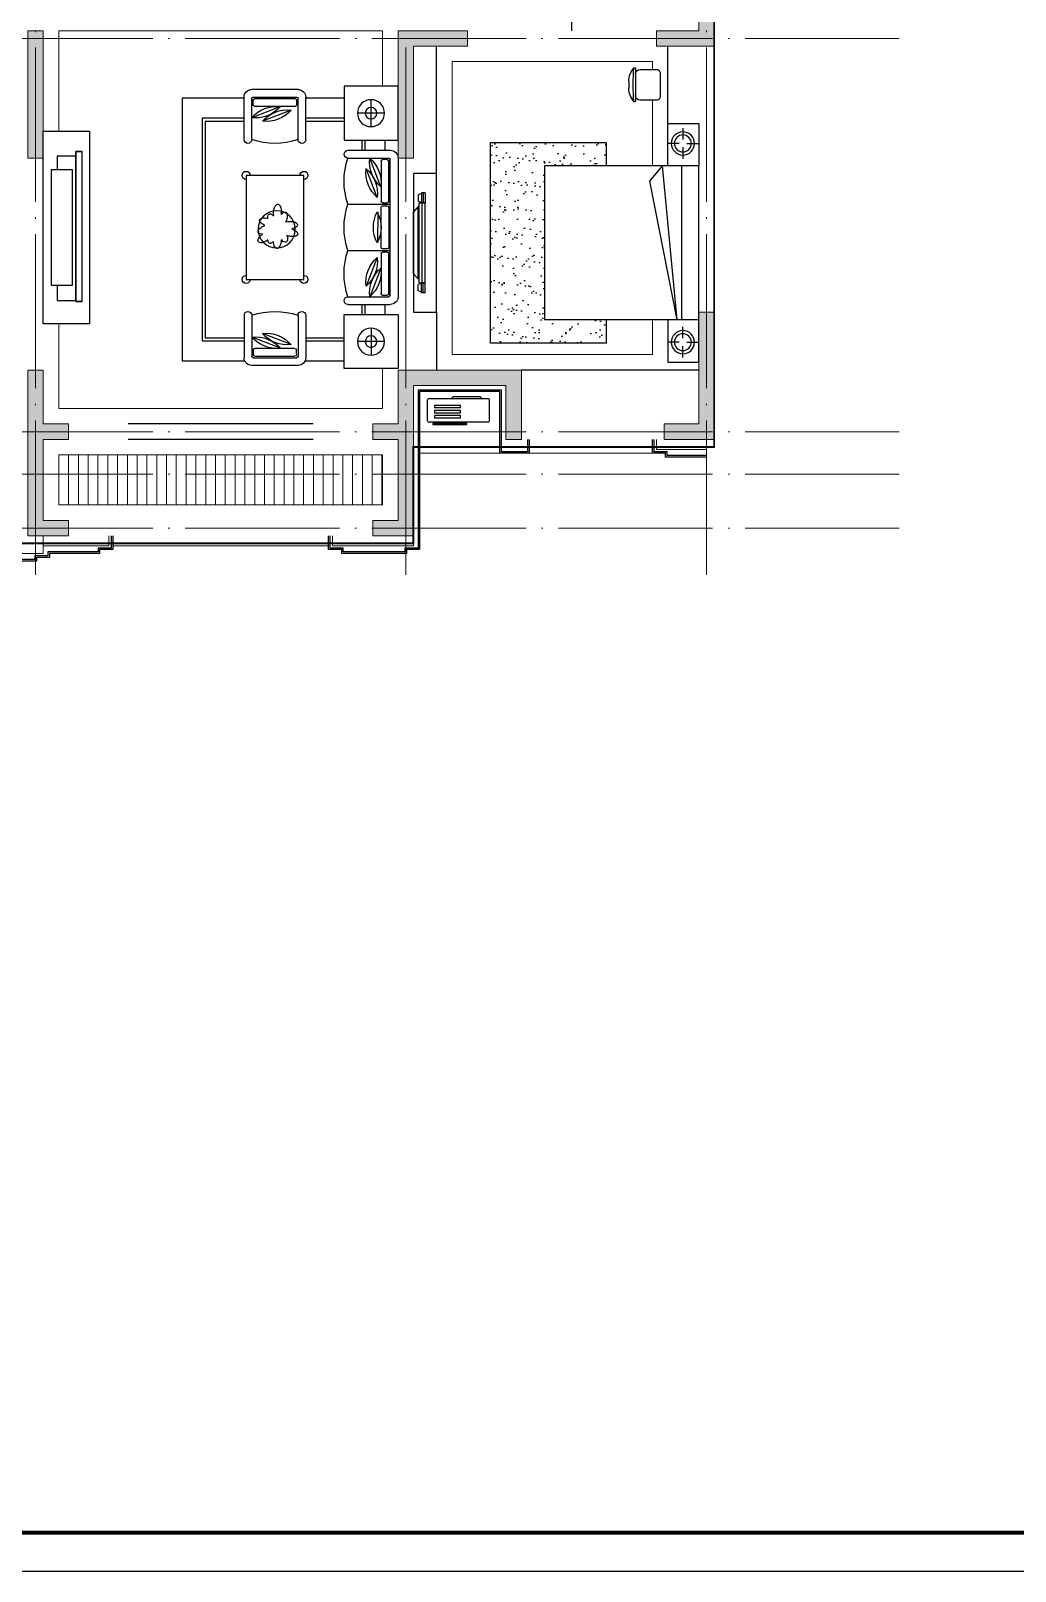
# Model space of a CAD drawing. Extents: x 1117549 to 1295333, y -232649 to -190649.
# Drawn here: x 1180737 to 1193503, y -232649 to -212667 of the extents above; entities that cross this region are included whole.
import ezdxf

# ---------------------------------------------------------------- set-up
doc = ezdxf.new("R2010")
doc.units = 0
doc.header["$LTSCALE"] = 1000
doc.header["$MEASUREMENT"] = 0
doc.linetypes.add('DASH', pattern=[0.35, 0.25, -0.1])
doc.linetypes.add('DOTE', pattern=[2.42, 2, -0.2, 0.02, -0.2])
doc.layers.get('0').update_dxf_attribs({"linetype": 'CONTINUOUS'})
for name, color, linetype, lineweight in [('A-c', 30, 'CONTINUOUS', 0), ('A-Sill', 135, 'CONTINUOUS', 0), ('dote', 252, 'DOTE', 0), ('hz', 254, 'CONTINUOUS', 0), ('PUB_HATCH', 8, 'CONTINUOUS', 0), ('砌块', 31, 'CONTINUOUS', 0), ('铺地', 147, 'CONTINUOUS', 0)]:
    doc.layers.add(name, color=color, linetype=linetype, lineweight=lineweight)
for name, color, linetype in [('A-Furniture', 252, 'CONTINUOUS'), ('A-Insulatinglayer', 11, 'CONTINUOUS'), ('A-Section', 2, 'CONTINUOUS'), ('A-Window', 183, 'CONTINUOUS'), ('PUB_TITLE', 4, 'CONTINUOUS'), ('图层1', 6, 'CONTINUOUS'), ('空调', 8, 'CONTINUOUS')]:
    doc.layers.add(name, color=color, linetype=linetype)

# ---------------------------------------------------------------- blocks, each defined once
blk = doc.blocks.new('euiop[]')
at = {"layer": 'hz', "linetype": 'ByBlock', "ltscale": 0.005}
blk.add_lwpolyline([(595058.55, 25742.64), (595058.55, 26153.14), (595606.95, 26153.14), (595606.95, 25742.64)], close=True, dxfattribs=at)
at = {"layer": 'PUB_TITLE', "color": 0}
blk.add_lwpolyline([(595640.55, 25737.64), (595640.55, 26158.14), (595046.05, 26158.14), (595046.05, 25737.64)], close=True, dxfattribs=at)
at = {"layer": 'PUB_TITLE', "color": 0, "const_width": 0.5}
blk.add_lwpolyline([(595635.55, 25742.64), (595635.55, 26153.14), (595058.55, 26153.14), (595058.55, 25742.64)], close=True, dxfattribs=at)
blk = doc.blocks.new('A-Living room-TV-b')
at = {"layer": 'A-Furniture', "color": 0, "linetype": 'ByBlock', "lineweight": -2}
for p, q in [((-150, 648), (-105, 648)), ((-150, 648), (-150, 518)), ((-126, 648), (-126, 518)), ((-105, 648), (-105, 640)), ((-105, 640), (-60, 623)), ((-105, 640), (-105, 525)), ((-60, 623), (-60, 542)), ((-150, 518), (-105, 518)), ((-75, 518), (-150, 518)), ((-150, -517), (-150, 518)), ((-113, -517), (-113, 518)), ((-105, 525), (-60, 542)), ((-105, 525), (-105, 518)), ((-75, 469), (-75, 518)), ((-75, 469), (-62, 469)), ((-75, -469), (-75, 469)), ((-62, 469), (0, 404)), ((-62, -469), (-62, 469)), ((0, -404), (0, 404)), ((-75, -517), (-150, -517)), ((-150, -517), (-105, -517)), ((-150, -647), (-150, -517)), ((-126, -647), (-126, -517)), ((-105, -525), (-105, -517)), ((-105, -525), (-60, -542)), ((-105, -640), (-105, -525)), ((-75, -469), (-62, -469)), ((-75, -517), (-75, -469)), ((-62, -469), (0, -404)), ((-60, -623), (-60, -542)), ((-150, -647), (-105, -647)), ((-105, -640), (-60, -623)), ((-105, -647), (-105, -640))]:
    blk.add_line(p, q, dxfattribs=at)
blk.add_lwpolyline([(-300, 900), (0, 900), (0, -900), (-300, -900)], close=True, dxfattribs=at)
blk = doc.blocks.new('A-Living room-Sofa-5e')
at = {"layer": 'A-Furniture', "color": 0, "linetype": 'ByBlock', "lineweight": -2}
for p, q in [((0, 1132), (0, 1832)), ((0, 1832), (700, 1832)), ((700, 1832), (700, 1132)), ((350, 1307), (350, 1657)), ((700, 1675), (1197, 1675)), ((1197, 1140), (1197, 1690)), ((1297, 1790), (1897, 1790)), ((1297, 1140), (1297, 1670)), ((1877, 1690), (1317, 1690)), ((1317, 1650), (1317, 1590)), ((1317, 1650), (1317, 1590)), ((1857, 1670), (1337, 1670)), ((1877, 1590), (1877, 1650)), ((1897, 1140), (1897, 1670)), ((1997, 1140), (1997, 1690)), ((1997, 1675), (2800, 1675)), ((2800, 1675), (2800, -1732)), ((175, 1482), (525, 1482)), ((700, 1415), (1197, 1415)), ((1337, 1570), (1857, 1570)), ((1386, 1521), (1759, 1377)), ((1524, 1567), (1897, 1423)), ((1997, 1415), (2540, 1415)), ((2540, 1415), (2540, -1472)), ((700, 1375), (1197, 1375)), ((1997, 1375), (2500, 1375)), ((2500, 1375), (2500, -1432)), ((700, 1132), (0, 1132)), ((650, 1000), (100, 1000)), ((166, 1000), (166, 1132)), ((426, 1000), (426, 1132)), ((466, 1000), (466, 1132)), ((0, 900), (0, -900)), ((100, -880), (100, 880)), ((650, 900), (120, 900)), ((120, 340), (120, 860)), ((140, 880), (200, 880)), ((220, 860), (220, 340)), ((223, 527), (367, 900)), ((269, 389), (413, 762)), ((1220, -675), (1220, 675)), ((1220, 675), (1970, 675)), ((1970, 675), (1970, -675)), ((650, 300), (100, 300)), ((120, 260), (120, -260)), ((200, 320), (140, 320)), ((200, 280), (140, 280)), ((220, -260), (220, 260)), ((261, -200), (259, 200)), ((650, -300), (100, -300)), ((120, -860), (120, -340)), ((140, -280), (200, -280)), ((140, -320), (200, -320)), ((220, -340), (220, -860)), ((269, -389), (413, -762)), ((223, -527), (367, -900)), ((1970, -675), (1220, -675)), ((650, -900), (120, -900)), ((200, -880), (140, -880)), ((0, -1132), (0, -1832)), ((700, -1132), (0, -1132)), ((650, -1000), (100, -1000)), ((166, -1132), (166, -1000)), ((426, -1132), (426, -1000)), ((466, -1132), (466, -1000)), ((700, -1832), (700, -1132)), ((1197, -1140), (1197, -1690)), ((1297, -1140), (1297, -1670)), ((1897, -1140), (1897, -1670)), ((1997, -1140), (1997, -1690)), ((350, -1307), (350, -1657)), ((1386, -1521), (1759, -1377)), ((175, -1482), (525, -1482)), ((1197, -1432), (700, -1432)), ((1197, -1472), (700, -1472)), ((1317, -1650), (1317, -1590)), ((1317, -1650), (1317, -1590)), ((1337, -1570), (1857, -1570)), ((1524, -1567), (1897, -1423)), ((1877, -1590), (1877, -1650)), ((2500, -1432), (1998, -1432)), ((2540, -1472), (1998, -1472)), ((1197, -1732), (700, -1732)), ((1297, -1790), (1897, -1790)), ((1877, -1690), (1317, -1690)), ((1857, -1670), (1337, -1670)), ((2800, -1732), (1997, -1732)), ((0, -1832), (700, -1832))]:
    blk.add_line(p, q, dxfattribs=at)
for centre, radius in [((350, 1482), 175), ((350, 1482), 75), ((1573, -25), 241), ((350, -1482), 175), ((350, -1482), 75)]:
    blk.add_circle(centre, radius, dxfattribs=at)
for centre, radius, start, end in [((1297, 1690), 100, 90, 180), ((1297, 1690), 100, 90, 180), ((1317, 1670), 20, 90, 180), ((1317, 1670), 20, 90, 180), ((1337, 1650), 20, 90, 180), ((1337, 1650), 20, 90, 180), ((1857, 1650), 20, 0, 90), ((1877, 1670), 20, 0, 90), ((1897, 1690), 100, 0, 90), ((1337, 1590), 20, 180, 270), ((1337, 1590), 20, 180, 270), ((1437, 1099), 425, 40.7733, 96.9183), ((1708, 1799), 425, 220.7733, 276.9183), ((1575, 1145), 425, 40.7733, 96.9183), ((1846, 1845), 425, 220.7733, 276.9183), ((1857, 1590), 20, 270, 0), ((100, 900), 100, 90, 180), ((650, 950), 50, 270, 90), ((1247, 1140), 50, 180, 360), ((1597, 2015), 925, 251.0754, 288.9246), ((1947, 1140), 50, 180, 360), ((120, 880), 20, 90, 180), ((140, 860), 20, 90, 180), ((200, 860), 20, 0, 90), ((645, 578), 425, 130.7733, 186.9183), ((-55, 849), 425, 310.7733, 6.9183), ((-225, 600), 925, 341.0754, 18.9246), ((691, 440), 425, 130.7733, 186.9183), ((-9, 711), 425, 310.7733, 6.9183), ((1220, 675), 52.2, 0, 270), ((1970, 675), 52.2, 270, 180), ((140, 340), 20, 180, 270), ((140, 260), 20, 90, 180), ((200, 340), 20, 270, 0), ((200, 260), 20, 0, 90), ((645, 3), 425, 152.3488, 208.4938), ((-105, -2), 425, 332.3488, 28.4938), ((-225, 0), 925, 341.0754, 18.9246), ((1727, 211), 214, 173.2218, 184.5184), ((1645, 221), 131, 158.7724, 173.2218), ((1592, 241), 74.4, 135.1778, 158.7724), ((1558, 275), 25.8, 94.5184, 135.1778), ((1558, 275), 25.8, 53.8591, 94.5184), ((1529, 236), 74.4, 30.2645, 53.8591), ((1480, 208), 131, 15.815, 30.2645), ((1400, 185), 214, 4.5184, 15.815), ((1400, 185), 214, 353.2218, 4.5184), ((1330, 31), 25.8, 136.7404, 177.3998), ((1330, 31), 25.8, 177.3998, 218.0592), ((1368, 61), 74.4, 218.0592, 241.6537), ((1365, -2), 74.4, 113.1459, 136.7404), ((1388, -54), 131, 98.6964, 113.1459), ((1400, -136), 214, 87.3998, 98.6964), ((1400, -136), 214, 76.1032, 87.3998), ((1510, 153), 74.4, 154.6036, 178.1981), ((1567, 151), 131, 178.1981, 192.6476), ((1648, 169), 214, 192.6476, 203.9442), ((1466, 174), 25.8, 113.9442, 154.6036), ((1648, 169), 214, 203.9442, 207.7385), ((1420, -56), 131, 73.1174, 76.1032), ((1466, 174), 25.8, 73.2848, 113.9442), ((1452, 127), 74.4, 49.6903, 73.2848), ((1415, 84), 131, 38.4015, 49.6903), ((1727, 211), 214, 184.5184, 192.2438), ((1701, 54), 131, 123.9626, 133.218), ((1482, 175), 131, 348.9136, 353.2218), ((1669, 102), 74.4, 100.3681, 123.9626), ((1660, 149), 25.8, 59.7087, 100.3681), ((1660, 149), 25.8, 19.0493, 59.7087), ((1614, 133), 74.4, 355.4548, 19.0493), ((1558, 138), 131, 350.4362, 355.4548), ((1746, -90), 214, 96.3274, 105.8535), ((1737, -7), 131, 81.8779, 96.3274), ((1646, 223), 214, 291.7123, 298.9206), ((1656, -178), 214, 67.974, 71.1489), ((1656, -178), 214, 56.6774, 67.974), ((1686, 151), 131, 298.9206, 313.3701), ((1745, 49), 74.4, 58.2834, 81.8779), ((1702, -109), 131, 42.2279, 56.6774), ((1725, 109), 74.4, 313.3701, 336.9646), ((1770, 90), 25.8, 17.624, 58.2834), ((1770, 90), 25.8, 336.9646, 17.624), ((1326, -84), 25.8, 154.2093, 194.8687), ((1326, -84), 25.8, 194.8687, 235.5281), ((1370, -105), 74.4, 130.6148, 154.2093), ((1354, -44), 74.4, 235.5281, 259.1226), ((1407, -148), 131, 116.1653, 130.6148), ((1395, 111), 131, 241.6537, 256.1032), ((1365, 12), 131, 259.1226, 273.5721), ((1444, -223), 214, 107.8886, 116.1653), ((1415, 192), 214, 256.1032, 260.0063), ((1359, 94), 214, 273.5721, 284.8687), ((1359, 94), 214, 284.8687, 292.5568), ((1562, -155), 131, 161.0053, 175.4548), ((1506, -151), 74.4, 175.4548, 199.0493), ((1460, -166), 25.8, 199.0493, 239.7087), ((1641, -182), 214, 158.4161, 161.0053), ((1460, -166), 25.8, 239.7087, 280.3681), ((1451, -119), 74.4, 280.3681, 327.0054), ((1727, -156), 214, 180.7028, 184.5184), ((1727, -156), 214, 184.5184, 195.815), ((1400, -182), 214, 353.2218, 359.5641), ((1670, -135), 74.4, 221.2505, 253.2848), ((1656, -182), 25.8, 293.9442, 334.6036), ((1612, -161), 74.4, 334.6036, 358.1981), ((1555, -159), 131, 358.1981, 359.8132), ((1822, 7), 214, 230.7942, 234.5111), ((1822, 7), 214, 234.5111, 245.8078), ((1788, -69), 131, 245.8078, 260.2572), ((1764, 44), 131, 266.3164, 273.7201), ((1631, -261), 214, 43.2145, 54.5111), ((1778, -125), 74.4, 260.2572, 283.8518), ((1768, -12), 74.4, 273.7201, 297.3146), ((1692, -204), 131, 28.7651, 43.2145), ((1790, -172), 25.8, 283.8518, 324.5111), ((1744, -71), 74.4, 18.6334, 42.2279), ((1790, -55), 25.8, 297.3146, 337.974), ((1742, -177), 74.4, 5.1705, 28.7651), ((1790, -172), 25.8, 324.5111, 5.1705), ((1790, -55), 25.8, 337.974, 18.6334), ((140, -260), 20, 180, 270), ((140, -340), 20, 90, 180), ((200, -260), 20, 270, 0), ((200, -340), 20, 0, 90), ((691, -440), 425, 173.0817, 229.2267), ((-9, -711), 425, 353.0817, 49.2267), ((-225, -600), 925, 341.0754, 18.9246), ((1648, -179), 131, 195.815, 210.2645), ((1598, -208), 74.4, 210.2645, 233.8591), ((1570, -247), 25.8, 233.8591, 274.5184), ((1570, -247), 25.8, 274.5184, 315.1778), ((1535, -213), 74.4, 315.1778, 338.7724), ((1482, -192), 131, 338.7724, 353.2218), ((1656, -182), 25.8, 253.2848, 293.9442), ((645, -578), 425, 173.0817, 229.2267), ((-55, -849), 425, 353.0817, 49.2267), ((1220, -675), 52.2, 90, 0), ((1970, -675), 52.2, 180, 90), ((100, -900), 100, 180, 270), ((120, -880), 20, 180, 270), ((140, -860), 20, 180, 270), ((200, -860), 20, 270, 0), ((650, -950), 50, 270, 90), ((1247, -1140), 50, 0, 180), ((1597, -2015), 925, 71.0754, 108.9246), ((1947, -1140), 50, 0, 180), ((1708, -1799), 425, 83.0817, 139.2267), ((1437, -1099), 425, 263.0817, 319.2267), ((1337, -1590), 20, 90, 180), ((1337, -1590), 20, 90, 180), ((1846, -1845), 425, 83.0817, 139.2267), ((1575, -1145), 425, 263.0817, 319.2267), ((1857, -1590), 20, 360, 90), ((1297, -1690), 100, 180, 270), ((1297, -1690), 100, 180, 270), ((1317, -1670), 20, 180, 270), ((1317, -1670), 20, 180, 270), ((1337, -1650), 20, 180, 270), ((1337, -1650), 20, 180, 270), ((1857, -1650), 20, 270, 360), ((1877, -1670), 20, 270, 360), ((1897, -1690), 100, 270, 360)]:
    blk.add_arc(centre, radius, start, end, dxfattribs=at)
blk = doc.blocks.new('A-Living room-TV-c')
at = {"layer": 'A-Furniture', "color": 0, "linetype": 'ByBlock', "lineweight": -2}
for p, q in [((-503, -960), (-503, 983)), ((-420, 983), (-503, 983)), ((-503, 983), (-420, 983)), ((-420, 983), (-420, -960)), ((-420, -960), (-420, 983)), ((-420, 923), (-179, 923)), ((-179, 923), (-179, 748)), ((-380, -748), (-380, 748)), ((-380, 748), (-101, 748)), ((-101, 748), (-101, -748)), ((-101, -748), (-380, -748)), ((-179, -748), (-179, -949)), ((-420, -960), (-503, -960)), ((-503, -960), (-420, -960)), ((-179, -949), (-420, -949))]:
    blk.add_line(p, q, dxfattribs=at)
blk.add_lwpolyline([(0, 1250), (-600, 1250), (-600, -1250), (0, -1250)], close=True, dxfattribs=at)
blk = doc.blocks.new('床01')
at = {"layer": 'A-Furniture'}
h = blk.add_hatch(dxfattribs=at)
h.set_pattern_fill('AR-SAND', color=256, scale=100, style=0)
h.set_pattern_definition([(37.5, (-562094.46, 6063.28), (-8.000156, 244.70662), [0, -193.04, 0, -215.9, 0, -206.375]), (7.5, (-562094.46, 6063.28), (224.76164, 358.41255), [0, -104.14, 0, -173.99, 0, -66.675]), (327.5, (-562250.67, 6063.28), (395.496185, 0.71859), [0, -63.5, 0, -228.6, 0, -298.45]), (317.5, (-562250.67, 6063.28), (381.77823, 111.46466), [0, -31.75, 0, -149.86, 0, -171.45])])
h.paths.add_polyline_path([(2000, -2550), (1200, -2550), (1200, -2850), (2700, -2850), (2700, -250), (1200, -250), (1200, -550), (2000, -550)])
for p, q in [((206, -61), (206, -211)), ((156, -261), (5, -261)), ((206, -311), (206, -461)), ((256, -261), (406, -261)), ((0, -550), (2000, -550)), ((0, -2550), (0, -550)), ((223, -550), (223, -2550)), ((279, -2550), (472, -551)), ((636, -750), (472, -551)), ((2000, -550), (2000, -2550)), ((279, -2550), (636, -750)), ((0, -2550), (2000, -2550)), ((206, -2789), (206, -2639)), ((156, -2839), (5, -2839)), ((206, -3039), (206, -2889)), ((256, -2839), (406, -2839))]:
    blk.add_line(p, q, dxfattribs=at)
for points in [[(0, -550), (400, -550), (400, 0), (0, 0)], [(0, -2550), (400, -2550), (400, -3100), (0, -3100)]]:
    blk.add_lwpolyline(points, close=True, dxfattribs=at)
blk.add_lwpolyline([(1200, -2550), (1200, -2850), (2700, -2850), (2700, -250), (1200, -250), (1200, -550)], dxfattribs=at)
for centre, radius in [((206, -261), 150), ((206, -261), 110), ((206, -2839), 150), ((206, -2839), 110)]:
    blk.add_circle(centre, radius, dxfattribs=at)
blk = doc.blocks.new('空调机')
at = {"layer": '空调', "color": 8}
for p, q in [((2416486, -275315), (2416486, -275325)), ((2416849, -275305), (2416496, -275305)), ((2416859, -275325), (2416859, -275315))]:
    blk.add_line(p, q, dxfattribs=at)
blk.add_lwpolyline([(2416186, -275325), (2416946, -275325, -0.414214), (2416966, -275345), (2416966, -275615, -0.414214), (2416946, -275635), (2416186, -275635, -0.414214), (2416166, -275615), (2416166, -275345, -0.414214)], format="xyb", close=True, dxfattribs=at)
for points in [[(2416256, -275445), (2416592, -275445), (2416592, -275416), (2416256, -275416)], [(2416256, -275511), (2416592, -275511), (2416592, -275482), (2416256, -275482)], [(2416256, -275577), (2416592, -275577), (2416592, -275548), (2416256, -275548)], [(2416235, -275664), (2416675, -275664), (2416675, -275649), (2416235, -275649)]]:
    blk.add_lwpolyline(points, close=True, dxfattribs=at)
for centre, start, end in [((2416496, -275315), 90, 180), ((2416849, -275315), 0, 90)]:
    blk.add_arc(centre, 10, start, end, dxfattribs=at)
blk = doc.blocks.new('dgdfg')
at = {"layer": 'A-Furniture', "elevation": 0}
blk.add_lwpolyline([(1165459, -213167), (1165249, -213167, 0.414214), (1165199, -213217), (1165199, -213517, 0.414214), (1165249, -213567), (1165459, -213567)], format="xyb", dxfattribs=at)
for points in [[(1165519, -213162), (1165519, -213571)], [(1165608, -213323), (1165608, -213411)]]:
    blk.add_lwpolyline(points, dxfattribs=at)
at = {"layer": 'A-Furniture'}
for centre, major_axis, start_param, end_param in [((1165459, -213227, 0), (-42.4, 42.4), 3.926991, 5.497787), ((1165537, -213162, 0), (-12.6, 12.6), -0.389732, 0.785398), ((1165534, -213154, 0), (-6.29, 6.29), 4.637803, 5.893453), ((1165328, -213331, 0), (-198, 198), 3.957798, 4.637803), ((1163139, -213367, 0), (-1705, 1705), 3.836274, 4.017708), ((1165328, -213402, 0), (-198, 198), 3.216179, 3.896183), ((1165459, -213507, 0), (42.4, 42.4), 3.926991, 5.497787), ((1165537, -213571, 0), (12.6, 12.6), 2.356194, 3.531325), ((1165534, -213579, 0), (6.29, 6.29), 3.531325, 4.786975)]:
    blk.add_ellipse(centre, major_axis=major_axis, ratio=1, start_param=start_param, end_param=end_param, dxfattribs=at)
blk = doc.blocks.new('dsdgd')
at = {"layer": 'PUB_HATCH'}
h = blk.add_hatch(color=256, dxfattribs=at)
h.paths.add_polyline_path([(1180899, -214317), (1180699, -214317), (1180699, -212667), (1180899, -212667)])
h.paths.add_polyline_path([(1186399, -212667), (1185499, -212667), (1185499, -214317), (1185699, -214317), (1185699, -212867), (1186399, -212867)])
h.paths.add_polyline_path([(1186399, -211467), (1184299, -211467), (1184299, -210567), (1184499, -210567), (1184499, -211267), (1186399, -211267)])
h.paths.add_polyline_path([(1188849, -210567), (1189599, -210567), (1189599, -212867), (1188849, -212867), (1188849, -212667), (1189399, -212667), (1189399, -210767), (1188849, -210767)])
h.paths.add_polyline_path([(1188949, -217967), (1189599, -217967), (1189599, -216317), (1189399, -216317), (1189399, -217767), (1188949, -217767)])
h.paths.add_polyline_path([(1185499, -217767), (1185174, -217767), (1185174, -217967), (1185499, -217967), (1185499, -219017), (1185174, -219017), (1185174, -219217), (1185699, -219217), (1185699, -217267), (1186899, -217267), (1186899, -217967), (1187099, -217967), (1187099, -217067), (1185499, -217067)])
h.paths.add_polyline_path([(1180899, -217767), (1181224, -217767), (1181224, -217967), (1180899, -217967), (1180899, -219017), (1181224, -219017), (1181224, -219217), (1180699, -219217), (1180699, -217067), (1180899, -217067)])
h.paths.add_polyline_path([(1180899, -210517), (1180899, -211467), (1180374, -211467), (1180374, -211267), (1180699, -211267), (1180699, -210517)])
h.paths.add_polyline_path([(1178999, -201117), (1177799, -201117), (1177799, -201317), (1178999, -201317)])
h.paths.add_polyline_path([(1179049, -203317), (1178399, -203317), (1178399, -203967), (1178599, -203967), (1178599, -203517), (1179049, -203517)])
h.paths.add_polyline_path([(1179074, -209267), (1179074, -209067), (1178599, -209067), (1178599, -206967), (1180699, -206967), (1180699, -209067), (1180174, -209067), (1180174, -209267), (1180899, -209267), (1180899, -206767), (1178399, -206767), (1178399, -209267)])
h.paths.add_polyline_path([(1184299, -206167), (1184499, -206167), (1184499, -205717), (1184949, -205717), (1184949, -205517), (1184299, -205517), (1183849, -205517), (1183849, -205717), (1184299, -205717)])
h.paths.add_polyline_path([(1188949, -206967), (1189599, -206967), (1189599, -208067), (1189399, -208067), (1189399, -207167), (1188949, -207167)])
h.paths.add_polyline_path([(1187049, -205517), (1187699, -205517), (1187699, -207167), (1187499, -207167), (1187499, -205717), (1187049, -205717)])
h.paths.add_polyline_path([(1181799, -205717), (1180699, -205717), (1180699, -205067), (1180899, -205067), (1180899, -205517), (1181799, -205517)])
h.paths.add_polyline_path([(1180249, -203317), (1180899, -203317), (1180899, -203967), (1180699, -203967), (1180699, -203517), (1180249, -203517)])
h.paths.add_polyline_path([(1180249, -201117), (1180899, -201117), (1180899, -201767), (1180699, -201767), (1180699, -201317), (1180249, -201317)])
h.paths.add_polyline_path([(1173299, -214317), (1173499, -214317), (1173499, -212667), (1173299, -212667)])
h.paths.add_polyline_path([(1167799, -212667), (1168699, -212667), (1168699, -214317), (1168499, -214317), (1168499, -212867), (1167799, -212867)])
h.paths.add_polyline_path([(1167799, -211467), (1169899, -211467), (1169899, -210567), (1169699, -210567), (1169699, -211267), (1167799, -211267)])
h.paths.add_polyline_path([(1165349, -210567), (1164599, -210567), (1164599, -212867), (1165349, -212867), (1165349, -212667), (1164799, -212667), (1164799, -210767), (1165349, -210767)])
h.paths.add_polyline_path([(1165249, -217967), (1164599, -217967), (1164599, -216317), (1164799, -216317), (1164799, -217767), (1165249, -217767)])
h.paths.add_polyline_path([(1168699, -217767), (1169024, -217767), (1169024, -217967), (1168699, -217967), (1168699, -219017), (1169024, -219017), (1169024, -219217), (1168499, -219217), (1168499, -217267), (1167299, -217267), (1167299, -217967), (1167099, -217967), (1167099, -217067), (1168699, -217067)])
h.paths.add_polyline_path([(1173299, -217767), (1172974, -217767), (1172974, -217967), (1173299, -217967), (1173299, -219017), (1172974, -219017), (1172974, -219217), (1173499, -219217), (1173499, -217067), (1173299, -217067)])
h.paths.add_polyline_path([(1177899, -218317), (1177899, -219217), (1177699, -219217), (1177699, -218517), (1176499, -218517), (1176499, -219217), (1176299, -219217), (1176299, -218317), (1176999, -218317), (1176999, -217067), (1177199, -217067), (1177199, -218317)])
h.paths.add_polyline_path([(1177199, -211667), (1177199, -213117), (1176999, -213117), (1176999, -211667), (1175299, -211667), (1175299, -210517), (1175499, -210517), (1175499, -211467), (1178699, -211467), (1178699, -210517), (1178899, -210517), (1178899, -211667)])
h.paths.add_polyline_path([(1173299, -210517), (1173299, -211467), (1173824, -211467), (1173824, -211267), (1173499, -211267), (1173499, -210517)])
h.paths.add_polyline_path([(1175199, -201117), (1176399, -201117), (1176399, -201317), (1175199, -201317)])
h.paths.add_polyline_path([(1175149, -203317), (1175799, -203317), (1175799, -203967), (1175599, -203967), (1175599, -203517), (1175149, -203517)])
h.paths.add_polyline_path([(1175124, -209267), (1175124, -209067), (1175599, -209067), (1175599, -206967), (1173499, -206967), (1173499, -209067), (1174024, -209067), (1174024, -209267), (1173299, -209267), (1173299, -206767), (1175799, -206767), (1175799, -209267)])
h.paths.add_polyline_path([(1169899, -206167), (1169699, -206167), (1169699, -205717), (1169249, -205717), (1169249, -205517), (1169899, -205517), (1170349, -205517), (1170349, -205717), (1169899, -205717)])
h.paths.add_polyline_path([(1165249, -206967), (1164599, -206967), (1164599, -208067), (1164799, -208067), (1164799, -207167), (1165249, -207167)])
h.paths.add_polyline_path([(1167149, -205517), (1166499, -205517), (1166499, -207167), (1166699, -207167), (1166699, -205717), (1167149, -205717)])
h.paths.add_polyline_path([(1172399, -205717), (1173499, -205717), (1173499, -205067), (1173299, -205067), (1173299, -205517), (1172399, -205517)])
h.paths.add_polyline_path([(1173949, -203317), (1173299, -203317), (1173299, -203967), (1173499, -203967), (1173499, -203517), (1173949, -203517)])
h.paths.add_polyline_path([(1173949, -201117), (1173299, -201117), (1173299, -201767), (1173499, -201767), (1173499, -201317), (1173949, -201317)])
at = {"layer": 'A-c', "elevation": 0}
for points in [[(1173949, -201117), (1173299, -201117), (1173299, -201767), (1173499, -201767), (1173499, -201317), (1173949, -201317)], [(1180249, -201117), (1180899, -201117), (1180899, -201767), (1180699, -201767), (1180699, -201317), (1180249, -201317)], [(1173949, -203317), (1173299, -203317), (1173299, -203967), (1173499, -203967), (1173499, -203517), (1173949, -203517)], [(1180249, -203317), (1180899, -203317), (1180899, -203967), (1180699, -203967), (1180699, -203517), (1180249, -203517)], [(1175124, -209267), (1175124, -209067), (1175599, -209067), (1175599, -206967), (1173499, -206967), (1173499, -209067), (1174024, -209067), (1174024, -209267), (1173299, -209267), (1173299, -206767), (1175799, -206767), (1175799, -209267)], [(1179074, -209267), (1179074, -209067), (1178599, -209067), (1178599, -206967), (1180699, -206967), (1180699, -209067), (1180174, -209067), (1180174, -209267), (1180899, -209267), (1180899, -206767), (1178399, -206767), (1178399, -209267)], [(1177899, -218317), (1177899, -219217), (1177699, -219217), (1177699, -218517), (1176499, -218517), (1176499, -219217), (1176299, -219217), (1176299, -218317), (1176999, -218317), (1176999, -217067), (1177199, -217067), (1177199, -218317)]]:
    blk.add_lwpolyline(points, close=True, dxfattribs=at)
at = {"layer": 'A-c'}
for points in [[(1175199, -201117), (1176399, -201117), (1176399, -201317), (1175199, -201317)], [(1178999, -201117), (1177799, -201117), (1177799, -201317), (1178999, -201317)], [(1177149, -207067), (1177049, -207067), (1177049, -202647), (1177149, -202647)], [(1175149, -203317), (1175799, -203317), (1175799, -203967), (1175599, -203967), (1175599, -203517), (1175149, -203517)], [(1179049, -203317), (1178399, -203317), (1178399, -203967), (1178599, -203967), (1178599, -203517), (1179049, -203517)], [(1172399, -205717), (1173499, -205717), (1173499, -205067), (1173299, -205067), (1173299, -205517), (1172399, -205517)], [(1181799, -205717), (1180699, -205717), (1180699, -205067), (1180899, -205067), (1180899, -205517), (1181799, -205517)], [(1167149, -205517), (1166499, -205517), (1166499, -207167), (1166699, -207167), (1166699, -205717), (1167149, -205717)], [(1169899, -206167), (1169699, -206167), (1169699, -205717), (1169249, -205717), (1169249, -205517), (1169899, -205517), (1170349, -205517), (1170349, -205717), (1169899, -205717)], [(1184299, -206167), (1184499, -206167), (1184499, -205717), (1184949, -205717), (1184949, -205517), (1184299, -205517), (1183849, -205517), (1183849, -205717), (1184299, -205717)], [(1187049, -205517), (1187699, -205517), (1187699, -207167), (1187499, -207167), (1187499, -205717), (1187049, -205717)], [(1165249, -206967), (1164599, -206967), (1164599, -208067), (1164799, -208067), (1164799, -207167), (1165249, -207167)], [(1188949, -206967), (1189599, -206967), (1189599, -208067), (1189399, -208067), (1189399, -207167), (1188949, -207167)], [(1165349, -210567), (1164599, -210567), (1164599, -212867), (1165349, -212867), (1165349, -212667), (1164799, -212667), (1164799, -210767), (1165349, -210767)], [(1167799, -211467), (1169899, -211467), (1169899, -210567), (1169699, -210567), (1169699, -211267), (1167799, -211267)], [(1173299, -210517), (1173299, -211467), (1173824, -211467), (1173824, -211267), (1173499, -211267), (1173499, -210517)], [(1180899, -210517), (1180899, -211467), (1180374, -211467), (1180374, -211267), (1180699, -211267), (1180699, -210517)], [(1186399, -211467), (1184299, -211467), (1184299, -210567), (1184499, -210567), (1184499, -211267), (1186399, -211267)], [(1188849, -210567), (1189599, -210567), (1189599, -212867), (1188849, -212867), (1188849, -212667), (1189399, -212667), (1189399, -210767), (1188849, -210767)], [(1167799, -212667), (1168699, -212667), (1168699, -214317), (1168499, -214317), (1168499, -212867), (1167799, -212867)], [(1173299, -214317), (1173499, -214317), (1173499, -212667), (1173299, -212667)], [(1180899, -214317), (1180699, -214317), (1180699, -212667), (1180899, -212667)], [(1186399, -212667), (1185499, -212667), (1185499, -214317), (1185699, -214317), (1185699, -212867), (1186399, -212867)], [(1165249, -217967), (1164599, -217967), (1164599, -216317), (1164799, -216317), (1164799, -217767), (1165249, -217767)], [(1188949, -217967), (1189599, -217967), (1189599, -216317), (1189399, -216317), (1189399, -217767), (1188949, -217767)]]:
    blk.add_lwpolyline(points, close=True, dxfattribs=at)
for points in [[(1177199, -211667), (1177199, -213117), (1176999, -213117), (1176999, -211667), (1175299, -211667), (1175299, -210517), (1175499, -210517), (1175499, -211467), (1178699, -211467), (1178699, -210517), (1178899, -210517), (1178899, -211667), (1177199, -211667)], [(1168699, -217767), (1169024, -217767), (1169024, -217967), (1168699, -217967), (1168699, -219017), (1169024, -219017), (1169024, -219217), (1168499, -219217), (1168499, -217267), (1167299, -217267), (1167299, -217967), (1167099, -217967), (1167099, -217067), (1168699, -217067), (1168699, -217767)], [(1173299, -217767), (1172974, -217767), (1172974, -217967), (1173299, -217967), (1173299, -219017), (1172974, -219017), (1172974, -219217), (1173499, -219217), (1173499, -217067), (1173299, -217067), (1173299, -217767)], [(1180899, -217767), (1181224, -217767), (1181224, -217967), (1180899, -217967), (1180899, -219017), (1181224, -219017), (1181224, -219217), (1180699, -219217), (1180699, -217067), (1180899, -217067), (1180899, -217767)], [(1185499, -217767), (1185174, -217767), (1185174, -217967), (1185499, -217967), (1185499, -219017), (1185174, -219017), (1185174, -219217), (1185699, -219217), (1185699, -217267), (1186899, -217267), (1186899, -217967), (1187099, -217967), (1187099, -217067), (1185499, -217067), (1185499, -217767)]]:
    blk.add_lwpolyline(points, dxfattribs=at)

msp = doc.modelspace()

# ---------------------------------------------------------------- hatches: boundary and pattern name
at = {"layer": '铺地'}
h = msp.add_hatch(dxfattribs=at)
h.set_pattern_fill('ANSI31', color=256, scale=80, angle=45, style=0)
h.set_pattern_definition([(90, (2354198.9, 0), (127, 2e-14), [])])
h.paths.add_polyline_path([(1181099, -218167), (1185299, -218167), (1185299, -218817), (1181099, -218817)])

# ---------------------------------------------------------------- linework, layer by layer
at = {"layer": 'A-Furniture'}
for p, q in [((1185999, -214517, 0), (1185999, -212867)), ((1188999, -213867, 0), (1188999, -212867)), ((1185999, -216317, 0), (1185999, -217067))]:
    msp.add_line(p, q, dxfattribs=at)
msp.add_lwpolyline([(1187749, -210767), (1187749, -211117), (1187899, -211217), (1187899, -212217), (1187749, -212317), (1187749, -212667)], dxfattribs=at)
at = {"layer": 'A-Insulatinglayer'}
msp.add_lwpolyline([(1187179, -217967), (1187179, -218127), (1186839, -218127), (1186839, -217327), (1185759, -217327), (1185759, -219377), (1185589, -219377), (1185589, -219427), (1185259, -219427), (1185019, -219427), (1184789, -219427), (1184789, -219377), (1184619, -219377), (1184619, -219217)], dxfattribs=at)
at = {"layer": 'A-Insulatinglayer', "elevation": 0}
for points in [[(1189499, -218177), (1189409, -218177), (1189169, -218177), (1188989, -218177), (1188989, -218127), (1188819, -218127), (1188819, -217967)], [(1181779, -219217), (1181779, -219377), (1181609, -219377), (1181609, -219427), (1181379, -219427), (1181139, -219427), (1180959, -219427), (1180959, -219477), (1180789, -219477), (1180789, -219527), (1180459, -219527), (1180219, -219527), (1179989, -219527), (1179989, -219477), (1179819, -219477), (1179819, -219217)]]:
    msp.add_lwpolyline(points, dxfattribs=at)
at = {"layer": 'A-Section', "color": 138}
msp.add_lwpolyline([(1187199, -217967), (1187199, -218147), (1186819, -218147), (1186819, -217347), (1185779, -217347), (1185779, -219397), (1185609, -219397), (1185609, -219447), (1185259, -219447), (1185259, -219447), (1185019, -219447), (1185019, -219447), (1184769, -219447), (1184769, -219397), (1184599, -219397), (1184599, -219217)], dxfattribs=at)
at = {"layer": 'A-Section', "color": 138, "elevation": 0}
for points in [[(1189499, -218197), (1189409, -218197), (1189409, -218197), (1189169, -218197), (1189169, -218197), (1188969, -218197), (1188969, -218147), (1188799, -218147), (1188799, -217967)], [(1181799, -219217), (1181799, -219397), (1181629, -219397), (1181629, -219447), (1181379, -219447), (1181379, -219447), (1181139, -219447), (1181139, -219447), (1180979, -219447), (1180979, -219497), (1180809, -219497), (1180809, -219547), (1180459, -219547), (1180459, -219547), (1180219, -219547), (1180219, -219547), (1179969, -219547), (1179969, -219497), (1179799, -219497), (1179799, -219217)]]:
    msp.add_lwpolyline(points, dxfattribs=at)
at = {"layer": 'A-Sill'}
for p, q in [((1188799, -218147, 0), (1185779, -218147, 0)), ((1184599, -219347, 0), (1181799, -219347, 0))]:
    msp.add_line(p, q, dxfattribs=at)
at = {"layer": 'A-Window'}
msp.add_line((1189399, -217067, 0), (1187099, -217067, 0), dxfattribs=at)
at = {"layer": 'A-Window', "elevation": 0}
for points in [[(1184399, -217767), (1181999, -217767)], [(1184399, -217967), (1181999, -217967)]]:
    msp.add_lwpolyline(points, dxfattribs=at)
at = {"layer": 'dote'}
for p, q in [((1180799, -219724, 0), (1180799, -199575, 0)), ((1189499, -219724, 0), (1189499, -199575, 0)), ((1191999, -212767), (1162199, -212767)), ((1185599, -219724, 0), (1185599, -212767, 0)), ((1191999, -217867), (1162199, -217867)), ((1191999, -218417), (1162199, -218417)), ((1191999, -219117), (1162199, -219117))]:
    msp.add_line(p, q, dxfattribs=at)
at = {"layer": '砌块', "elevation": 0}
msp.add_lwpolyline([(1189499, -218097), (1188849, -218097), (1188849, -217967)], dxfattribs=at)
at = {"layer": '砌块'}
for points in [[(1180899, -219217), (1180899, -219447), (1179849, -219447), (1179849, -219217)], [(1181749, -219217), (1181749, -219347), (1180899, -219347)], [(1185699, -219217), (1185699, -219347), (1184649, -219347), (1184649, -219217)]]:
    msp.add_lwpolyline(points, dxfattribs=at)
at = {"layer": '铺地', "color": 3, "linetype": 'DASH', "const_width": 25}
msp.add_lwpolyline([(1180899, -200617), (1173299, -200617), (1173299, -205317), (1166499, -205317), (1166499, -206967), (1164599, -206967), (1164599, -218067), (1168499, -218067), (1168499, -219317), (1185699, -219317), (1185699, -218067), (1189599, -218067), (1189599, -206967), (1187699, -206967), (1187699, -205317), (1180899, -205317)], close=True, dxfattribs=at)
at = {"layer": '铺地', "elevation": 0}
for points in [[(1185299, -213385), (1185299, -212667), (1181099, -212667), (1181099, -213967)], [(1181099, -216467), (1181099, -217567), (1185299, -217567), (1185299, -217049)]]:
    msp.add_lwpolyline(points, dxfattribs=at)
at = {"layer": '铺地'}
for points in [[(1188799, -213167), (1188799, -213067), (1186199, -213067), (1186199, -216867), (1188799, -216867), (1188799, -216417)], [(1188799, -214417), (1188799, -213567)]]:
    msp.add_lwpolyline(points, dxfattribs=at)
msp.add_lwpolyline([(1181099, -218167), (1185299, -218167), (1185299, -218817), (1181099, -218817)], close=True, dxfattribs=at)

# ---------------------------------------------------------------- block references
at = {"linetype": 'ByBlock', "xscale": 99.88109257840551, "yscale": 99.88109257817268, "zscale": 99.88109257820747}
msp.add_blockref('euiop[]', (-58286961, -2803353), dxfattribs=at)
at = {"layer": 'A-c'}
msp.add_blockref('dsdgd', (0, 0), dxfattribs=at)
at = {"layer": 'A-Furniture', "xscale": -1}
for name, p in [('A-Living room-Sofa-5e', (1185499, -215217)), ('A-Living room-TV-c', (1180899, -215217)), ('床01', (1189399, -213867, 0)), ('A-Living room-TV-b', (1185699, -215417, 0))]:
    msp.add_blockref(name, p, dxfattribs=at)
at = {"layer": '图层1', "color": 3, "xscale": -1}
msp.add_blockref('dgdfg', (2354099, 0), dxfattribs=at)
at = {"layer": '空调'}
msp.add_blockref('空调机', (-1230283, 57890, 0), dxfattribs=at)

doc.saveas('drawing.dxf')
